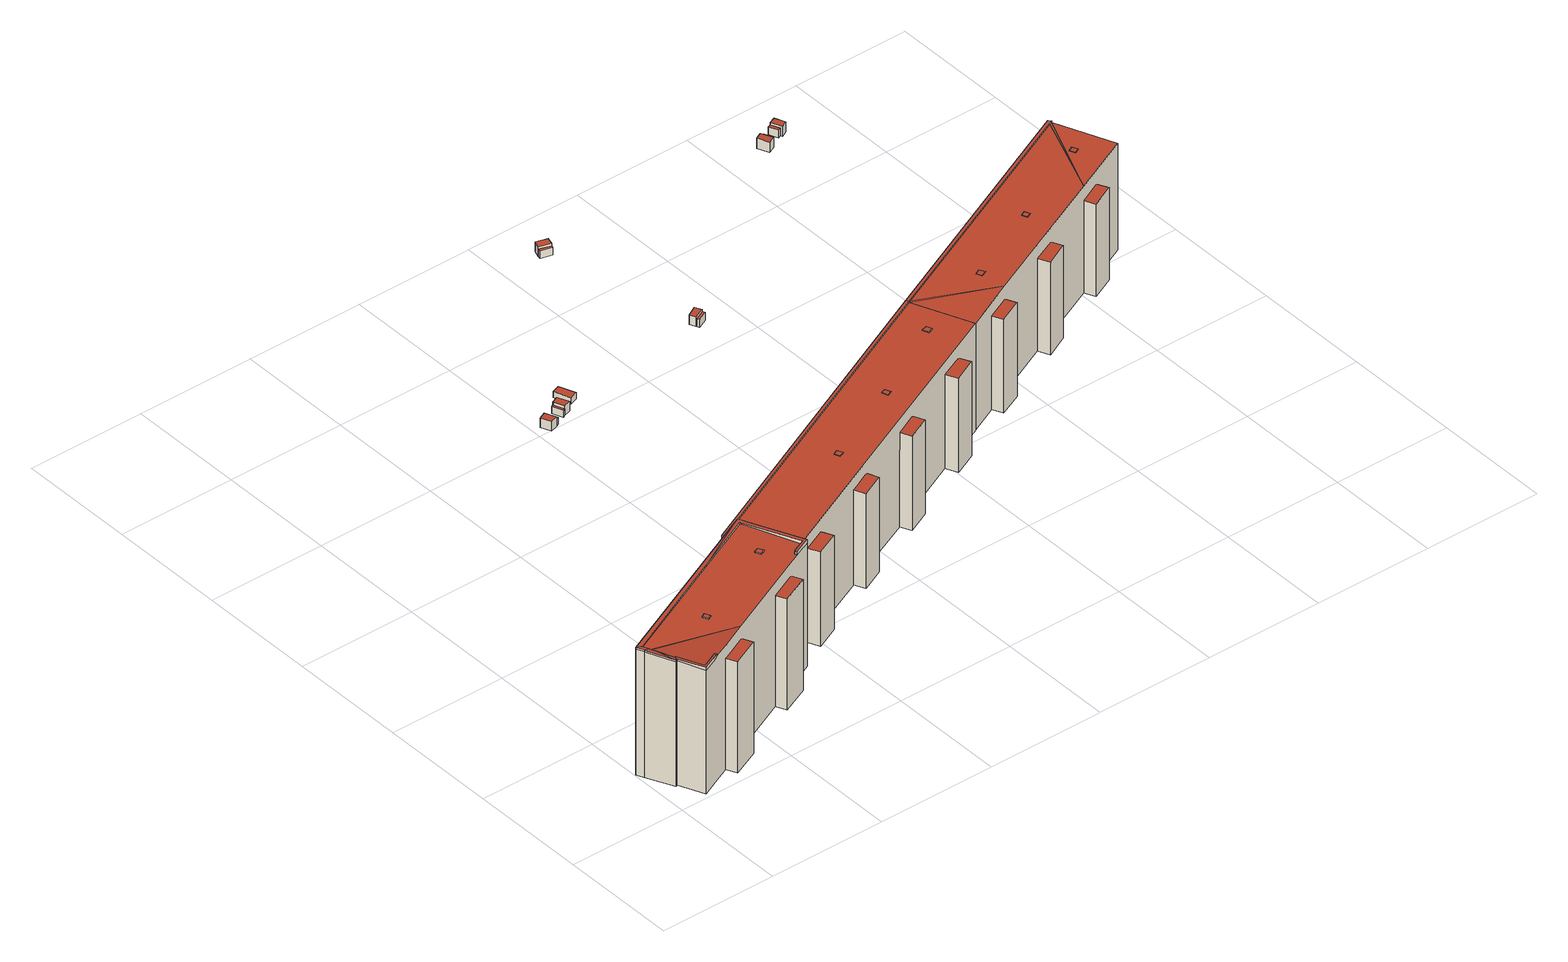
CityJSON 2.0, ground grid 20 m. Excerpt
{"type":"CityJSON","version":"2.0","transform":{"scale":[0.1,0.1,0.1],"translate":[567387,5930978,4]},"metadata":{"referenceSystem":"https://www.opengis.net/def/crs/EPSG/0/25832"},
"CityObjects":{
"building1":{"type":"Building","attributes":{"Grundfläche 2D":"1064.585250","Grundhöhe NN":"4.342"},"children":["building1-1","building1-2","building1-3","building1-4","building1-5"],"geometry":[{"type":"Solid","lod":"3","boundaries":[[[[0,1,2,3,4,5]],[[6,7,8,9]],[[10,9,8,11,12]],[[13,14,15,16,17,7,6]],[[18,15,14]],[[19,20,21,18,14,22,23,24,25,26,27]],[[28,29,30,10,12,31,32,33,34,35,36,37,38]],[[39,40,41,42,43,44,45,46]],[[47,48,49]],[[50,51,52,53,54,55,56,57,58,59,49,48,60,61]],[[62,63,64,65,66,67,68,69,70,71,72,47,49,73,74]],[[75,76,77,78]],[[79,80,81,82]],[[83,84,85,86]],[[87,88,89,90]],[[91,92,93,94]],[[95,96,97,98]],[[99,100,5,4]],[[1,0,45,44]],[[2,1,44,43]],[[43,101,3,2]],[[101,99,4,3]],[[102,103,6,9]],[[103,104,105,14,13,6]],[[105,106,22,14]],[[106,107,23,22]],[[107,108,58,25,24,23]],[[58,57,26,25]],[[27,26,57,56]],[[54,53,52,51,21,20,19,27,56,55]],[[51,50,18,21]],[[60,48,47,72,8,7,17,16,15,18,50,61]],[[70,12,11,8,72,71]],[[68,31,12,70,69]],[[68,67,66,65,64,34,33,32,31]],[[35,34,64,63]],[[63,62,36,35]],[[62,74,37,36]],[[74,109,38,37]],[[110,28,38,109]],[[110,111,29,28]],[[111,112,30,29]],[[30,112,102,9,10]],[[78,77,113,114]],[[75,78,114,115]],[[76,75,115,116]],[[100,99,117,118]],[[97,96,119,120,93,92,121,122,85,84,123,124,89,88,125,126,42,41,127,128]],[[101,43,42,126,129]],[[99,101,129,117]],[[82,81,130,131]],[[79,82,131,132]],[[80,79,132,133]],[[86,85,122,134]],[[83,86,134,135]],[[84,83,135,123]],[[90,89,124,136]],[[87,90,136,137]],[[88,87,137,125]],[[94,93,120,138]],[[91,94,138,139]],[[92,91,139,121]],[[103,102,140,141]],[[142,105,104,103,141,143]],[[106,105,142,144]],[[107,106,144,145]],[[113,77,76,116,130,81,80,133,146,109,74,73,49,59,58,108,107,145,147]],[[40,110,109,146,127,41]],[[110,40,39,111]],[[111,39,46,112]],[[0,5,100,118,140,102,112,46,45]],[[98,97,128,148]],[[95,98,148,149]],[[96,95,149,119]],[[119,149,148,128,127,146,133,132,131,130,116,115,114,113,147,145,144,142,143,141,140,118,117,129,126,125,137,136,124,123,135,134,122,121,139,138,120]]]],"semantics":{"surfaces":[{"type":"RoofSurface"},{"type":"WallSurface"},{"type":"GroundSurface"}],"values":[[0,0,0,0,0,0,0,0,0,0,0,0,0,0,0,0,0,1,1,1,1,1,1,1,1,1,1,1,1,1,1,1,1,1,1,1,1,1,1,1,1,1,1,1,1,1,1,1,1,1,1,1,1,1,1,1,1,1,1,1,1,1,1,1,1,1,1,1,1,1,1,1,1,1,2]]}}]},
"building1-1":{"type":"BuildingInstallation","parents":["building1"],"geometry":[{"type":"MultiSurface","lod":"3","boundaries":[[[150,151,152,153]],[[153,152,154,155]],[[155,156,150,153]],[[156,157,151,150]],[[152,151,157,154]]],"semantics":{"surfaces":[{"type":"RoofSurface"},{"type":"WallSurface"}],"values":[0,1,1,1,1]}}]},
"building1-2":{"type":"BuildingInstallation","parents":["building1"],"geometry":[{"type":"MultiSurface","lod":"3","boundaries":[[[158,159,160,161]],[[161,160,162,163]],[[158,161,163,164]],[[159,158,164,165]],[[160,159,165,162]]],"semantics":{"surfaces":[{"type":"RoofSurface"},{"type":"WallSurface"}],"values":[0,1,1,1,1]}}]},
"building1-3":{"type":"BuildingInstallation","parents":["building1"],"geometry":[{"type":"MultiSurface","lod":"3","boundaries":[[[166,167,168,169]],[[169,168,170,171]],[[166,169,171,172]],[[167,166,172,173]],[[168,167,173,170]]],"semantics":{"surfaces":[{"type":"RoofSurface"},{"type":"WallSurface"}],"values":[0,1,1,1,1]}}]},
"building1-4":{"type":"BuildingInstallation","parents":["building1"],"geometry":[{"type":"MultiSurface","lod":"3","boundaries":[[[174,175,176,177]],[[178,179,177,176]],[[179,180,174,177]],[[175,174,180,181]],[[176,175,181,178]]],"semantics":{"surfaces":[{"type":"RoofSurface"},{"type":"WallSurface"}],"values":[0,1,1,1,1]}}]},
"building1-5":{"type":"BuildingInstallation","parents":["building1"],"geometry":[{"type":"MultiSurface","lod":"3","boundaries":[[[182,183,184,185]],[[186,187,183,182]],[[182,185,188,186]],[[185,184,189,188]],[[187,189,184,183]]],"semantics":{"surfaces":[{"type":"RoofSurface"},{"type":"WallSurface"}],"values":[0,1,1,1,1]}}]},
"building2":{"type":"Building","attributes":{"Grundfläche 2D":"2.331084","Grundhöhe NN":"4.294"},"geometry":[{"type":"Solid","lod":"3","boundaries":[[[[190,191,192,193]],[[194,195,193,192]],[[195,196,190,193]],[[196,197,191,190]],[[197,194,192,191]],[[197,196,195,194]]]],"semantics":{"surfaces":[{"type":"RoofSurface"},{"type":"WallSurface"},{"type":"GroundSurface"}],"values":[[0,1,1,1,1,2]]}}]},
"building3":{"type":"Building","attributes":{"Grundfläche 2D":"1.049773","Grundhöhe NN":"4.282"},"geometry":[{"type":"Solid","lod":"3","boundaries":[[[[198,199,200,201]],[[196,195,201,200]],[[195,202,198,201]],[[202,203,199,198]],[[203,196,200,199]],[[203,202,195,196]]]],"semantics":{"surfaces":[{"type":"RoofSurface"},{"type":"WallSurface"},{"type":"GroundSurface"}],"values":[[0,1,1,1,1,2]]}}]},
"building4":{"type":"Building","attributes":{"Grundfläche 2D":"0.894638","Grundhöhe NN":"4.307"},"geometry":[{"type":"Solid","lod":"3","boundaries":[[[[204,205,206,207]],[[208,209,206,205]],[[209,210,207,206]],[[210,211,204,207]],[[211,208,205,204]],[[208,211,210,209]]]],"semantics":{"surfaces":[{"type":"RoofSurface"},{"type":"WallSurface"},{"type":"GroundSurface"}],"values":[[0,1,1,1,1,2]]}}]},
"building5":{"type":"Building","attributes":{"Grundfläche 2D":"2.466215","Grundhöhe NN":"4.314"},"geometry":[{"type":"Solid","lod":"3","boundaries":[[[[212,213,214,215]],[[216,209,215,214]],[[209,208,212,215]],[[208,217,213,212]],[[217,216,214,213]],[[217,208,209,216]]]],"semantics":{"surfaces":[{"type":"RoofSurface"},{"type":"WallSurface"},{"type":"GroundSurface"}],"values":[[0,1,1,1,1,2]]}}]},
"building6":{"type":"Building","attributes":{"Grundfläche 2D":"3.996927","Grundhöhe NN":"4.347"},"geometry":[{"type":"Solid","lod":"3","boundaries":[[[[218,219,220,221]],[[222,223,221,220]],[[223,224,218,221]],[[224,225,219,218]],[[225,222,220,219]],[[225,224,223,222]]]],"semantics":{"surfaces":[{"type":"RoofSurface"},{"type":"WallSurface"},{"type":"GroundSurface"}],"values":[[0,1,1,1,1,2]]}}]},
"building7":{"type":"Building","attributes":{"Grundfläche 2D":"2.251384","Grundhöhe NN":"4.517"},"geometry":[{"type":"Solid","lod":"3","boundaries":[[[[226,227,228,229]],[[230,231,229,228]],[[231,232,226,229]],[[232,233,227,226]],[[233,230,228,227]],[[233,232,231,230]]]],"semantics":{"surfaces":[{"type":"RoofSurface"},{"type":"WallSurface"},{"type":"GroundSurface"}],"values":[[0,1,1,1,1,2]]}}]},
"building8":{"type":"Building","attributes":{"Grundfläche 2D":"0.990449","Grundhöhe NN":"4.529"},"geometry":[{"type":"Solid","lod":"3","boundaries":[[[[234,235,236,237]],[[231,238,237,236]],[[238,239,234,237]],[[239,232,235,234]],[[232,231,236,235]],[[232,239,238,231]]]],"semantics":{"surfaces":[{"type":"RoofSurface"},{"type":"WallSurface"},{"type":"GroundSurface"}],"values":[[0,1,1,1,1,2]]}}]},
"building9":{"type":"Building","attributes":{"Grundfläche 2D":"0.922348","Grundhöhe NN":"4.408"},"geometry":[{"type":"Solid","lod":"3","boundaries":[[[[240,241,242,243]],[[244,245,243,242]],[[245,246,240,243]],[[246,247,241,240]],[[247,244,242,241]],[[247,246,245,244]]]],"semantics":{"surfaces":[{"type":"RoofSurface"},{"type":"WallSurface"},{"type":"GroundSurface"}],"values":[[0,1,1,1,1,2]]}}]},
"building10":{"type":"Building","attributes":{"Grundfläche 2D":"2.423256","Grundhöhe NN":"4.407"},"geometry":[{"type":"Solid","lod":"3","boundaries":[[[[248,249,250,251]],[[252,244,251,250]],[[244,247,248,251]],[[247,253,249,248]],[[253,252,250,249]],[[253,247,244,252]]]],"semantics":{"surfaces":[{"type":"RoofSurface"},{"type":"WallSurface"},{"type":"GroundSurface"}],"values":[[0,1,1,1,1,2]]}}]},
"building11":{"type":"Building","attributes":{"Grundfläche 2D":"500.694957","Grundhöhe NN":"4.441"},"children":["building11-1","building11-2","building11-3"],"geometry":[{"type":"MultiSurface","lod":"3","boundaries":[[[3,2,254,255]],[[256,43,257]],[[256,257,258,259]],[[42,257,43]],[[260,261,258]],[[258,261,259]],[[262,263,264,265]],[[266,267,268,269]],[[270,271,272,273]],[[101,43,2,3]],[[43,256,259,261,254,2]],[[255,254,261,274]],[[274,101,3,255]],[[265,264,275,276]],[[262,265,276,277]],[[263,262,277,278]],[[269,268,279,280]],[[266,269,280,281]],[[267,266,281,282]],[[42,43,101,283,284]],[[264,263,278,279,268,267,282,285,272,271,286,287,288,260,258,257,42,284,275]],[[274,261,260,288,289]],[[289,290,283,101,274]],[[273,272,285,291]],[[270,273,291,292]],[[271,270,292,286]],[[293,287,290,294]],[[278,277,276,275,284,283,290,287,286,292,291,285,282,281,280,279]]],"semantics":{"surfaces":[{"type":"RoofSurface"},{"type":"WallSurface"},{"type":"GroundSurface"}],"values":[0,0,0,0,0,0,0,0,0,1,1,1,1,1,1,1,1,1,1,1,1,1,1,1,1,1,1,2]}}]},
"building11-1":{"type":"BuildingInstallation","parents":["building11"],"geometry":[{"type":"MultiSurface","lod":"3","boundaries":[[[295,296,297,298]],[[298,297,299,300]],[[295,298,300,301]],[[296,295,301,302]],[[297,296,302,299]]],"semantics":{"surfaces":[{"type":"RoofSurface"},{"type":"WallSurface"}],"values":[0,1,1,1,1]}}]},
"building11-2":{"type":"BuildingInstallation","parents":["building11"],"geometry":[{"type":"MultiSurface","lod":"3","boundaries":[[[303,304,305,306]],[[307,308,305,304]],[[308,309,306,305]],[[303,306,309,310]],[[304,303,310,307]]],"semantics":{"surfaces":[{"type":"RoofSurface"},{"type":"WallSurface"}],"values":[0,1,1,1,1]}}]},
"building11-3":{"type":"BuildingInstallation","parents":["building11"],"geometry":[{"type":"MultiSurface","lod":"3","boundaries":[[[311,312,313,314]],[[314,313,315,316]],[[311,314,316,317]],[[312,311,317,318]],[[313,312,318,315]]],"semantics":{"surfaces":[{"type":"RoofSurface"},{"type":"WallSurface"}],"values":[0,1,1,1,1]}}]},
"building12":{"type":"Building","attributes":{"Grundfläche 2D":"2.597755","Grundhöhe NN":"4.435"},"geometry":[{"type":"Solid","lod":"3","boundaries":[[[[319,320,321,322]],[[319,322,323,324]],[[320,319,324,325]],[[321,320,325,326]],[[322,321,326,323]],[[325,324,323,326]]]],"semantics":{"surfaces":[{"type":"RoofSurface"},{"type":"WallSurface"},{"type":"GroundSurface"}],"values":[[0,1,1,1,1,2]]}}]},
"building13":{"type":"Building","attributes":{"Grundfläche 2D":"0.849538","Grundhöhe NN":"4.435"},"geometry":[{"type":"Solid","lod":"3","boundaries":[[[[327,328,329,330]],[[331,332,330,329]],[[332,333,327,330]],[[333,334,328,327]],[[334,331,329,328]],[[334,333,332,331]]]],"semantics":{"surfaces":[{"type":"RoofSurface"},{"type":"WallSurface"},{"type":"GroundSurface"}],"values":[[0,1,1,1,1,2]]}}]},
"building14":{"type":"Building","attributes":{"Grundfläche 2D":"0.789158","Grundhöhe NN":"4.425"},"geometry":[{"type":"Solid","lod":"3","boundaries":[[[[335,336,337,338]],[[339,340,338,337]],[[341,339,337,336]],[[340,342,335,338]],[[342,341,336,335]],[[341,342,340,339]]]],"semantics":{"surfaces":[{"type":"RoofSurface"},{"type":"WallSurface"},{"type":"GroundSurface"}],"values":[[0,1,1,1,1,2]]}}]},
"building15":{"type":"Building","attributes":{"Grundfläche 2D":"2.237912","Grundhöhe NN":"4.415"},"geometry":[{"type":"Solid","lod":"3","boundaries":[[[[343,344,345,346]],[[344,343,339,347]],[[345,344,347,348]],[[346,345,348,349]],[[343,346,349,339]],[[347,339,349,348]]]],"semantics":{"surfaces":[{"type":"RoofSurface"},{"type":"WallSurface"},{"type":"GroundSurface"}],"values":[[0,1,1,1,1,2]]}}]}
},
"vertices":[
[302,244,198],[295,259,198],[840,513,198],[838,518,198],[288,261,198],[297,242,198],[8,93,229],[15,92,229],[10,102,229],[2,105,229],[297,242,228],[12,102,229],[200,190,228],[10,88,228],[29,48,227],[19,84,228],[17,87,228],[15,91,229],[32,54,227],[36,51,227],[35,52,227],[34,55,227],[32,50,227],[51,8,227],[77,20,227],[83,23,227],[81,26,227],[53,13,227],[309,236,228],[310,236,228],[305,246,228],[302,237,228],[303,234,228],[304,233,228],[343,148,228],[321,138,228],[320,137,228],[321,133,228],[350,146,228],[310,236,195],[309,236,195],[340,167,193],[884,419,193],[840,513,196],[295,259,196],[302,244,195],[305,246,195],[15,92,226],[15,91,226],[155,56,222],[32,54,224],[34,55,224],[35,52,224],[36,51,224],[37,49,224],[38,46,224],[53,13,222],[81,26,222],[83,23,222],[108,34,222],[17,87,226],[19,84,226],[320,137,222],[321,138,222],[343,148,222],[308,224,226],[304,233,226],[303,234,226],[302,237,226],[298,235,226],[200,190,226],[12,102,226],[10,102,226],[302,124,222],[321,133,222],[163,38,200],[155,56,200],[108,34,200],[116,17,200],[310,107,200],[302,124,200],[256,103,200],[264,86,200],[705,314,170],[697,333,170],[658,314,170],[666,296,170],[842,377,170],[833,396,170],[794,378,170],[803,358,170],[569,251,171],[561,270,171],[522,251,171],[530,233,171],[434,188,170],[425,207,170],[386,189,170],[395,170,170],[288,261,196],[297,242,195],[838,518,196],[2,105,227],[8,93,226],[10,88,226],[29,48,224],[32,50,224],[51,8,222],[77,20,222],[350,146,222],[309,236,226],[310,236,226],[305,246,227],[108,34,3],[116,17,3],[163,38,3],[155,56,3],[288,261,3],[297,242,3],[425,207,3],[522,251,3],[561,270,3],[658,314,3],[697,333,3],[794,378,3],[833,396,3],[884,419,3],[340,167,3],[386,189,3],[838,518,3],[256,103,3],[264,86,3],[310,107,3],[302,124,3],[666,296,3],[705,314,3],[803,358,3],[842,377,3],[530,233,3],[569,251,3],[2,105,3],[8,93,3],[29,48,3],[10,88,3],[32,50,3],[51,8,3],[350,146,3],[77,20,3],[395,170,3],[434,188,3],
[827,446,196],[823,455,196],[814,452,196],[818,442,196],[814,452,195],[818,442,194],[827,446,194],[823,455,194],
[547,304,195],[542,313,195],[534,309,195],[538,300,195],[534,309,194],[538,300,194],[547,304,194],[542,313,194],
[134,98,226],[130,108,226],[123,104,226],[127,95,226],[123,104,225],[127,95,224],[134,98,224],[130,108,225],
[285,177,226],[277,174,226],[281,165,226],[289,168,226],[281,165,224],[289,168,224],[285,177,224],[277,174,224],
[681,367,195],[689,370,195],[685,380,195],[677,377,195],[681,367,194],[689,370,194],[677,377,194],[685,380,194],
[426,821,20],[415,816,20],[422,799,20],[434,803,20],[422,799,3],[434,803,3],[426,821,3],[415,816,3],
[439,805,15],[431,823,15],[426,821,15],[434,803,15],[439,805,3],[431,823,3],
[455,813,15],[459,815,15],[452,833,15],[448,831,15],[459,815,3],[452,833,3],[448,831,3],[455,813,3],
[459,815,20],[471,819,20],[463,838,20],[452,833,20],[463,838,3],[471,819,3],
[496,835,14],[486,862,14],[473,858,14],[483,830,14],[473,858,3],[483,830,3],[496,835,3],[486,862,3],
[750,863,22],[745,874,22],[728,865,22],[733,855,22],[728,865,5],[733,855,5],[750,863,5],[745,874,5],
[752,858,19],[750,863,19],[733,855,19],[735,850,19],[735,850,5],[752,858,5],
[684,1114,17],[685,1118,17],[666,1124,17],[665,1119,17],[666,1124,4],[665,1119,4],[684,1114,4],[685,1118,4],
[685,1118,21],[689,1130,21],[670,1136,21],[666,1124,21],[670,1136,4],[689,1130,4],
[1263,709,198],[1260,714,198],[844,515,196],[971,460,193],[1205,568,193],[1258,707,196],[1306,615,193],[1263,709,196],[979,442,170],[971,460,170],[932,441,170],[940,424,170],[1116,505,168],[1108,523,168],[1068,505,168],[1077,486,168],[1252,568,168],[1243,586,168],[1205,568,168],[1213,550,168],[1260,714,196],[932,441,4],[940,424,4],[979,442,4],[971,460,4],[1068,505,4],[1077,486,4],[1116,505,4],[1108,523,4],[838,518,4],[884,419,4],[1205,568,4],[1243,586,4],[1279,602,4],[1306,615,4],[1260,714,4],[1234,702,4],[1213,550,4],[1252,568,4],[1279,602,42],[1234,702,42],
[970,501,195],[965,510,195],[957,506,195],[961,497,195],[957,506,194],[961,497,194],[970,501,194],[965,510,194],
[1253,638,195],[1249,647,195],[1241,643,195],[1245,634,195],[1249,647,194],[1241,643,194],[1245,634,194],[1253,638,194],
[1105,565,195],[1101,574,195],[1093,570,195],[1097,561,195],[1093,570,194],[1097,561,194],[1105,565,194],[1101,574,194],
[1064,1122,22],[1072,1103,22],[1084,1108,22],[1075,1127,22],[1075,1127,4],[1064,1122,4],[1072,1103,4],[1084,1108,4],
[1087,1113,18],[1081,1127,18],[1076,1125,18],[1082,1111,18],[1076,1125,4],[1082,1111,4],[1087,1113,4],[1081,1127,4],
[1104,1121,18],[1108,1123,18],[1102,1138,18],[1097,1136,18],[1102,1138,4],[1097,1136,4],[1108,1123,4],[1104,1121,4],
[1102,1138,22],[1110,1120,22],[1120,1125,22],[1113,1142,22],[1110,1120,4],[1120,1125,4],[1113,1142,4]
]}
